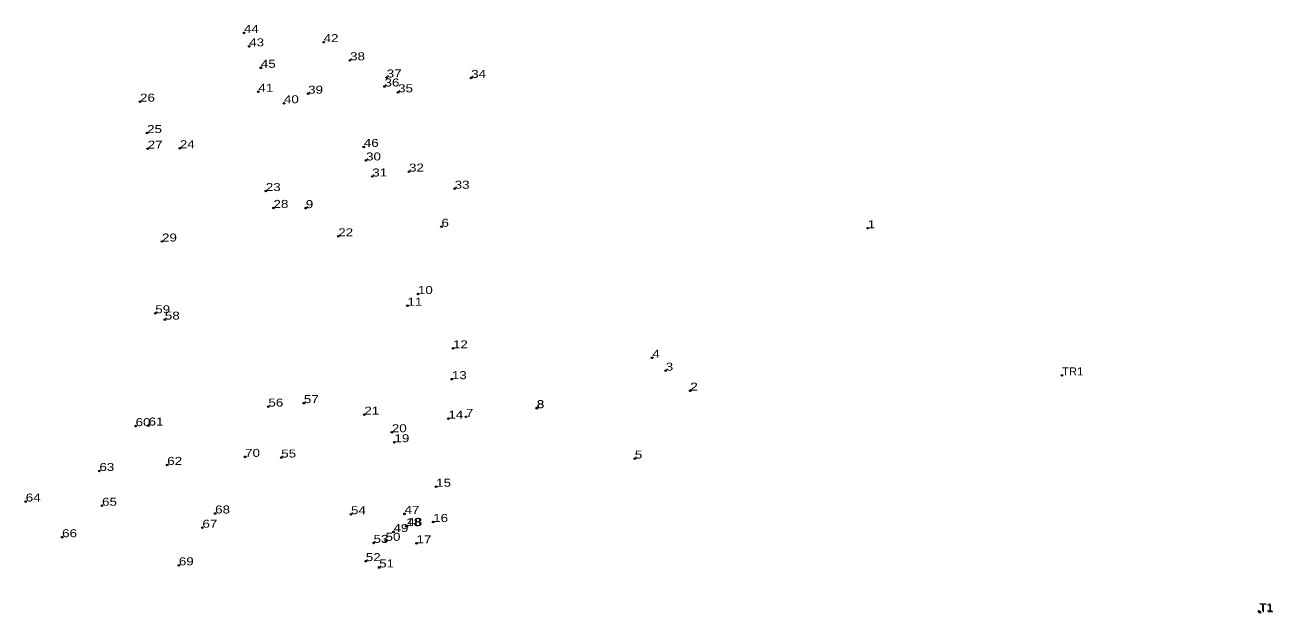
# Model space of a CAD drawing. Header units: metres. Extents: x 535878 to 536628, y 1838796 to 1839521.
# Drawn here: x 536347.1 to 536627.9, y 1838796.3 to 1838928.7 of the extents above; entities that cross this region are included whole.
import ezdxf

# ---------------------------------------------------------------- set-up
doc = ezdxf.new("R2010")
doc.units = ezdxf.units.M
doc.header["$LTSCALE"] = 0.72
doc.header["$PDMODE"] = 32
doc.header["$PDSIZE"] = 0.36
doc.layers.add('12', color=7, linetype='Continuous')
doc.layers.add('7', color=7, linetype='Continuous')

msp = doc.modelspace()

# ---------------------------------------------------------------- linework, layer by layer
at = {"layer": '7'}
for p in [(536396.39, 1838926.87), (536414.33, 1838924.8), (536397.58, 1838923.85), (536400.2, 1838919.03), (536420.27, 1838920.72), (536428.52, 1838916.85), (536447.51, 1838916.76), (536399.65, 1838913.63), (536428.02, 1838914.82), (536431.08, 1838913.52), (536373.03, 1838911.41), (536405.39, 1838911.05), (536410.84, 1838913.2), (536374.61, 1838904.34), (536374.75, 1838900.83), (536381.99, 1838900.93), (536423.36, 1838901.23), (536423.87, 1838898.18), (536425.26, 1838894.57), (536433.53, 1838895.67), (536401.32, 1838891.3), (536443.8, 1838891.82), (536403.05, 1838887.5), (536410.3, 1838887.45), (536410.32, 1838887.46), (536440.83, 1838883.26), (536536.7, 1838882.94), (536377.97, 1838879.94), (536417.61, 1838881.11), (536435.53, 1838868.12), (536376.45, 1838863.79), (536433.18, 1838865.49), (536378.61, 1838862.37), (536443.42, 1838855.9), (536488.24, 1838853.77), (536443.17, 1838848.97), (536491.28, 1838850.88), (536580.43, 1838849.82), (536580.44, 1838849.81), (536496.79, 1838846.39), (536496.83, 1838846.39), (536409.88, 1838843.57), (536401.9, 1838842.8), (536423.48, 1838840.98), (536446.34, 1838840.49), (536462.26, 1838842.44), (536462.28, 1838842.47), (536462.28, 1838842.42), (536372.03, 1838838.4), (536374.94, 1838838.53), (536442.39, 1838840.09), (536429.67, 1838837.02), (536430.25, 1838834.78), (536379.14, 1838829.67), (536396.66, 1838831.48), (536404.79, 1838831.33), (536484.33, 1838831.1), (536363.89, 1838828.31), (536439.63, 1838824.76), (536347.32, 1838821.43), (536364.48, 1838820.49), (536389.92, 1838818.74), (536420.48, 1838818.58), (536432.53, 1838818.65), (536387.06, 1838815.54), (536432.9, 1838815.89), (536433.16, 1838815.95), (536438.97, 1838816.84), (536355.5, 1838813.4), (536428.26, 1838812.6), (536430.04, 1838814.58), (536425.56, 1838812.13), (536435.22, 1838812.04), (536435.23, 1838812.03), (536381.76, 1838807.08), (536423.81, 1838808.02), (536426.82, 1838806.6), (536624.74, 1838796.74), (536624.93, 1838796.52)]:
    msp.add_point(p, dxfattribs=at)

# ---------------------------------------------------------------- texts
at = {"layer": '12'}
for s, width, p in [('44', 1.25, (536396.39, 1838926.87)), ('43', 1.25, (536397.58, 1838923.85)), ('42', 1.25, (536414.33, 1838924.8)), ('38', 1.25, (536420.27, 1838920.72)), ('45', 1.25, (536400.2, 1838919.03)), ('36', 1.25, (536428.02, 1838914.82)), ('37', 1.25, (536428.52, 1838916.85)), ('34', 1.25, (536447.51, 1838916.76)), ('41', 1.25, (536399.65, 1838913.63)), ('39', 1.25, (536410.84, 1838913.2)), ('35', 1.25, (536431.08, 1838913.52)), ('26', 1.25, (536373.03, 1838911.41)), ('40', 1.25, (536405.39, 1838911.05)), ('25', 1.25, (536374.61, 1838904.34)), ('27', 1.25, (536374.75, 1838900.83)), ('24', 1.25, (536381.99, 1838900.93)), ('46', 1.25, (536423.36, 1838901.23)), ('30', 1.25, (536423.87, 1838898.18)), ('32', 1.25, (536433.53, 1838895.67)), ('31', 1.25, (536425.26, 1838894.57)), ('23', 1.25, (536401.32, 1838891.3)), ('33', 1.25, (536443.8, 1838891.82)), ('28', 1.25, (536403.05, 1838887.5)), ('9', 1.25, (536410.3, 1838887.45)), ('9', 1.25, (536410.32, 1838887.46)), ('22', 1.25, (536417.61, 1838881.11)), ('6', 1.25, (536440.83, 1838883.26)), ('1', 1.25, (536536.7, 1838882.94)), ('1', 1.25, (536536.7, 1838882.94)), ('29', 1.25, (536377.97, 1838879.94)), ('10', 1.25, (536435.53, 1838868.12)), ('11', 1.25, (536433.18, 1838865.49)), ('59', 1.25, (536376.45, 1838863.79)), ('58', 1.25, (536378.61, 1838862.37)), ('12', 1.25, (536443.42, 1838855.9)), ('4', 1.25, (536488.24, 1838853.77)), ('3', 1.25, (536491.28, 1838850.88)), ('13', 1.25, (536443.17, 1838848.97)), ('TR1', 1.05, (536580.43, 1838849.82)), ('TR1', 1.05, (536580.44, 1838849.81)), ('2', 1.25, (536496.79, 1838846.39)), ('2', 1.25, (536496.83, 1838846.39)), ('56', 1.25, (536401.9, 1838842.8)), ('57', 1.25, (536409.88, 1838843.57)), ('8', 1.25, (536462.26, 1838842.44)), ('8', 1.25, (536462.28, 1838842.47)), ('8', 1.25, (536462.28, 1838842.42)), ('21', 1.25, (536423.48, 1838840.98)), ('14', 1.25, (536442.39, 1838840.09)), ('7', 1.25, (536446.34, 1838840.49)), ('60', 1.25, (536372.03, 1838838.4)), ('61', 1.25, (536374.94, 1838838.53)), ('20', 1.25, (536429.67, 1838837.02)), ('19', 1.25, (536430.25, 1838834.78)), ('70', 1.25, (536396.66, 1838831.48)), ('55', 1.25, (536404.79, 1838831.33)), ('5', 1.25, (536484.33, 1838831.1)), ('63', 1.25, (536363.89, 1838828.31)), ('62', 1.25, (536379.14, 1838829.67)), ('15', 1.25, (536439.63, 1838824.76)), ('64', 1.25, (536347.32, 1838821.43)), ('65', 1.25, (536364.48, 1838820.49)), ('68', 1.25, (536389.92, 1838818.74)), ('54', 1.25, (536420.48, 1838818.58)), ('47', 1.25, (536432.53, 1838818.65)), ('16', 1.25, (536438.97, 1838816.84)), ('67', 1.25, (536387.06, 1838815.54)), ('49', 1.25, (536430.04, 1838814.58)), ('18', 1.25, (536432.9, 1838815.89)), ('48', 1.25, (536433.16, 1838815.95)), ('66', 1.25, (536355.5, 1838813.4)), ('53', 1.25, (536425.56, 1838812.13)), ('50', 1.25, (536428.26, 1838812.6)), ('17', 1.25, (536435.22, 1838812.04)), ('17', 1.25, (536435.23, 1838812.03)), ('52', 1.25, (536423.81, 1838808.02)), ('69', 1.25, (536381.76, 1838807.08)), ('51', 1.25, (536426.82, 1838806.6)), ('T1', 1.1, (536624.74, 1838796.74)), ('T1', 1.1, (536624.93, 1838796.52))]:
    msp.add_text(s, height=1.8, dxfattribs=dict(at, width=width)).set_placement(p)

doc.saveas('drawing.dxf')
